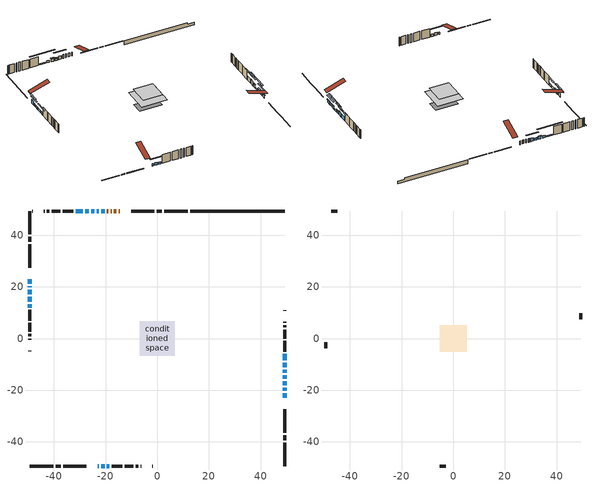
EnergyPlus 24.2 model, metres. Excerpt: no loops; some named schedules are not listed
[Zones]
conditioned space
 floor outside (Floor1 construction): -2.73,-2.73 -2.73,2.73 2.73,2.73 2.73,-2.73 z0.89
 floor adiabatic (AdiabaticFloorConstruction): -6.73,-6.73 -6.73,6.73 6.73,6.73 6.73,-6.73 z3.33
 floor foundation (Slab1 construction): -6,-3.15 -6,3.15 6,3.15 6,-3.15 z-1.4
 wall outside (RimJoist1 construction): 11.8,49.3 2.73,49.3 / -49.3,-49.3 -40.23,-49.3 / -49.3,49.3 -49.3,40.23 / 49.3,-49.3 49.3,-40.23 z0.89:1.19
 wall outside (RimJoist2 construction): 1.8,49.3 -0.18,49.3 / -39.3,-49.3 -37.32,-49.3 / -49.3,39.3 -49.3,37.32 / 49.3,-39.3 49.3,-37.32 z0.89:1.19
 wall outside (RimJoist3 construction): -1.11,49.3 -10.07,49.3 / -36.39,-49.3 -27.43,-49.3 / -49.3,36.39 -49.3,27.43 / 49.3,-36.39 49.3,-27.43 z0.89:1.19
 wall outside (AdiabaticWallConstruction 1): -14.57,49.3 -14.92,49.3 / -15.85,49.3 -16.76,49.3 / -17.69,49.3 -17.99,49.3 / -18.92,49.3 -19.45,49.3 z0.89:2.92
 wall outside (AdiabaticWallConstruction): 49.3,-22.94 49.3,-21.11 / 49.3,-20.18 49.3,-18.96 / -24.37,49.3 -25.59,49.3 / 49.3,-18.03 49.3,-16.51 / 49.3,-13.28 49.3,-12.06 / -21.6,-49.3 -20.38,-49.3 z0.89:2.41; -20.38,49.3 -21.6,49.3 z0.89:2.67; -22.53,49.3 -23.45,49.3 z0.89:1.96; -49.3,22.94 -49.3,21.11 z0.89:3.02; -49.3,20.18 -49.3,19.85 z0.89:2.42; -49.3,18.92 -49.3,17.09 / -49.3,16.17 -49.3,14.13 / -22.94,-49.3 -22.53,-49.3 / -26.52,49.3 -27.86,49.3 / -19.45,-49.3 -18.53,-49.3 z0.89:2.11; 49.3,-15.58 49.3,-14.21 / -28.78,49.3 -31.53,49.3 z0.89:1.5; -49.3,13.2 -49.3,11.98 z0.89:2.26; 49.3,-11.13 49.3,-9.33 z0.89:3.25; 49.3,-8.4 49.3,-5.96 z0.89:2.97
 wall outside (Wall1 construction): -32.46,49.3 -36.55,49.3 / -17.6,-49.3 -13.5,-49.3 / -49.3,11.05 -49.3,6.96 / 49.3,-5.03 49.3,-0.93 z0.89:5.77
 wall outside (Wall2 construction): -37.48,49.3 -40.84,49.3 / -12.57,-49.3 -9.22,-49.3 / -49.3,6.03 -49.3,2.67 / 49.3,0 49.3,3.35 z0.89:5.77
 wall outside (Wall3 construction): -41.77,49.3 -42.67,49.3 / -8.29,-49.3 -7.39,-49.3 / -49.3,1.74 -49.3,0.85 / 49.3,4.28 49.3,5.18 z0.89:5.77
 wall outside (Wall4 construction): -43.59,49.3 -43.95,49.3 / -6.46,-49.3 -6.11,-49.3 / -49.3,-0.08 -49.3,-0.43 / 49.3,6.11 49.3,6.46 z0.89:5.77
 wall outside (Wall6 construction): -48.18,49.3 -48.38,49.3 / -1.88,-49.3 -1.68,-49.3 / -49.3,-4.67 -49.3,-4.86 / 49.3,10.69 49.3,10.89 z0.89:5.77
 wall foundation (FoundationWall1 construction): 12.73,49.3,-1.4 12.73,49.3,0.89 45.65,49.3,0.89 45.65,49.3,-0.09 49.3,49.3,-0.09 49.3,49.3,-1.4
 window (WindowConstruction): 49.3,-22.94 49.3,-21.11 z0.89:2.41
 window (WindowConstruction 7): 49.3,-20.18 49.3,-18.96 z0.89:2.41
 window (WindowConstruction 8): -20.38,49.3 -21.6,49.3 z0.89:2.67
 window (WindowConstruction 9): -22.53,49.3 -23.45,49.3 z0.89:1.96
 window (WindowConstruction 10): -49.3,22.94 -49.3,21.11 z0.89:3.02
 window (WindowConstruction 11): -49.3,20.18 -49.3,19.85 z0.89:2.41
 window (WindowConstruction 12): -24.37,49.3 -25.59,49.3 z0.89:2.41
 window (WindowConstruction 13): -49.3,18.92 -49.3,17.09 z0.89:2.11
 window (WindowConstruction 1): 49.3,-18.03 49.3,-16.51 z0.89:2.41
 window (WindowConstruction 15): -49.3,16.17 -49.3,14.13 z0.89:2.11
 window (WindowConstruction 16): -22.94,-49.3 -22.53,-49.3 z0.89:2.11
 window (WindowConstruction 19): -26.52,49.3 -27.86,49.3 z0.89:2.11
 window (WindowConstruction 17): 49.3,-15.58 49.3,-14.21 z0.89:1.5
 window (WindowConstruction 18): -28.78,49.3 -31.53,49.3 z0.89:1.5
 window (WindowConstruction 2): 49.3,-13.28 49.3,-12.06 z0.89:2.41
 window (WindowConstruction 3): -49.3,13.2 -49.3,11.98 z0.89:2.26
 window (WindowConstruction 4): -21.6,-49.3 -20.38,-49.3 z0.89:2.41
 window (WindowConstruction 14): -19.45,-49.3 -18.53,-49.3 z0.89:2.11
 window (WindowConstruction 5): 49.3,-11.13 49.3,-9.33 z0.89:3.25
 window (WindowConstruction 6): 49.3,-8.4 49.3,-5.96 z0.89:2.97
 door (Door): -14.57,49.3 -14.92,49.3 z0.89:2.92
 door (Door 1): -15.85,49.3 -16.76,49.3 z0.89:2.92
 door (Door 2): -17.69,49.3 -17.99,49.3 z0.89:2.92
 door (Door 3): -18.92,49.3 -19.45,49.3 z0.89:2.92
 ceiling adiabatic (AdiabaticFloorConstruction): 6.73,-6.73 6.73,6.73 -6.73,6.73 -6.73,-6.73 z3.33
attic - vented
 floor to conditioned space (Floor2 construction Reversed): -5.13,-5.13 -5.13,5.13 5.13,5.13 5.13,-5.13 z5.77
 wall outside (Wall5 construction): -44.87,49.3 -47.25,49.3 / -5.18,-49.3 -2.81,-49.3 / -49.3,-1.36 -49.3,-3.74 / 49.3,7.39 49.3,9.76 z0.89:5.77
 roof outside (Roof1 construction): -13.64,49.3,5.77 -13.64,39.3,9.1 -11,39.3,9.1 -11,49.3,5.77; -23.87,-49.3,5.77 -23.87,-39.3,9.1 -26.5,-39.3,9.1 -26.5,-49.3,5.77; -49.3,23.87,5.77 -39.3,23.87,9.1 -39.3,26.5,9.1 -49.3,26.5,5.77; 49.3,-23.87,5.77 39.3,-23.87,9.1 39.3,-26.5,9.1 49.3,-26.5,5.77
shading: 49.3,-20.91 49.3,-23.14 49.72,-23.14 49.72,-20.91 z2.62; 49.3,-16.32 49.3,-22.82 49.72,-22.82 49.72,-16.32 z5.05; -24.24,49.3 -17.74,49.3 -17.74,49.72 -24.24,49.72 z5.31; -23.65,49.3 -22.33,49.3 -22.33,49.72 -23.65,49.72 z2.16; -49.3,18.47 -49.3,25.58 -49.72,25.58 -49.72,18.47 z5.66; -49.3,17.21 -49.3,22.82 -49.72,22.82 -49.72,17.21 z5.05; -25.79,49.3 -24.17,49.3 -24.17,49.72 -25.79,49.72 z2.62; -49.3,16.89 -49.3,19.12 -49.72,19.12 -49.72,16.89 z2.31; 49.3,-16.31 49.3,-18.23 49.72,-18.23 49.72,-16.31 z2.62; 49.3,-8.83 49.3,-20.96 49.72,-20.96 49.72,-8.83 z6.88; -36.91,49.3 -23.4,49.3 -23.4,49.72 -36.91,49.72 z6.88; 49.3,-11.86 49.3,-13.48 49.72,-13.48 49.72,-11.86 z2.62; -49.3,9.34 -49.3,15.84 -49.72,15.84 -49.72,9.34 z4.9; -17.74,-49.3 -24.24,-49.3 -24.24,-49.72 -17.74,-49.72 z5.05; 49.3,-6.69 49.3,-13.77 49.72,-13.77 49.72,-6.69 z5.89; 49.3,-3.32 49.3,-11.04 49.72,-11.04 49.72,-3.32 z5.61
[Building]
Building 1: Terrain=Suburbs
[Site:Location]
Montreal Intl AP_QC: Latitude {deg}=45.47; Longitude {deg}=-73.74; Time Zone {hr}=-5; Elevation {m}=36; Keep Site Location Information=Yes
[Site:GroundTemperature:Shallow]
2.07863, -0.316383, -0.508184, 0.628371, 5.19101, 9.73239, 13.6695, 16.1636, 16.3755, 14.347, 10.5102, 6.10817
[Site:WaterMainsTemperature]
Calculation Method=Schedule; Temperature Schedule=mains temperature schedule
[Material] Roughness=Rough; Thermal Absorptance=0.9
Name | Thickness {m} | Conductivity {W/m-K} | Density {kg/m3} | Specific Heat {J/kg-K} | Solar Absorptance | Visible Absorptance
asphalt or fiberglass shingles | 0.00635 | 0.162714 | 1121.4 | 1465.45 | 0.4 | 0.4
ceiling loosefill ins | 0.254 | 0.0480833 | 16.02 | 1046.75 | 0.7 | 0.7
ceiling stud and cavity | 0.1397 | 1.3678 | 65.682 | 1177.47 | 0.7 | 0.7
concrete 4.0 in. | 0.1016 | 1.803125 | 2242.8 | 837.4 | 0.7 | 0.7
concrete 8.0 in. | 0.2032 | 1.803125 | 2242.8 | 837.4 | 0.7 | 0.7
door material | 0.04445 | 0.053851 | 512.64 | 1214.23 | 0.7 | 0.7
door material 1 | 0.04445 | 0.188738 | 512.64 | 1214.23 | 0.7 | 0.7
exterior vertical ins | 0.0454343 | 0.029427 | 32.04 | 1214.23 | 0.7 | 0.7
floor covering | 0.0127 | 0.0433444 | 54.468 | 1339.84 | 0.6 | 0.6
floor rigid ins | 0.103632 | 0.029427 | 32.04 | 1214.23 | 0.7 | 0.7
floor rigid ins 1; wall rigid ins 1 | 0.512978 | 0.029427 | 32.04 | 1214.23 | 0.7 | 0.7
floor stud and cavity | 0.1397 | 0.133971 | 92.3553 | 1139.71 | 0.7 | 0.7
floor stud and cavity 1 | 0.1397 | 1.75129 | 37.0049 | 1207.88 | 0.7 | 0.7
furniture material conditioned space 1 | 0.1524 | 0.115458 | 640.8 | 1214.23 | 0.6 | 0.6
gypsum board | 0.0127 | 0.160291 | 801 | 837.4 | 0.6 | 0.6
gypsum board 1 | 0.0127 | 0.160291 | 801 | 837.4 | 0.7 | 0.7
osb sheathing 0.5 in. | 0.0127 | 0.115458 | 512.64 | 1214.23 | 0.7 | 0.7
osb sheathing 0.75 in. | 0.01905 | 0.115458 | 512.64 | 1214.23 | 0.7 | 0.7
osb sheathing 2.0 in. | 0.0508 | 0.115458 | 512.64 | 1214.23 | 0.7 | 0.7
rim joist rigid ins; wall rigid ins | 0.051816 | 0.029427 | 32.04 | 1214.23 | 0.7 | 0.7
rim joist stud and cavity | 0.0508 | 0.0451784 | 125.044 | 1163.47 | 0.6 | 0.6
rim joist stud and cavity 1 | 0.0508 | 0.0381826 | 125.044 | 1163.47 | 0.6 | 0.6
rim joist stud and cavity 2 | 0.0508 | 0.0327625 | 125.044 | 1163.47 | 0.6 | 0.6
wall stud and cavity | 0.1397 | 0.0878609 | 139.0536 | 1170.24 | 0.7 | 0.7
wall stud and cavity 1 | 0.1397 | 0.0867086 | 139.0536 | 1170.24 | 0.7 | 0.7
wall stud and cavity 2 | 0.1397 | 0.0798172 | 139.0536 | 1170.24 | 0.7 | 0.7
wall stud and cavity 3 | 0.1397 | 0.0985572 | 139.0536 | 1170.24 | 0.7 | 0.7
wall stud and cavity 4 | 0.0889 | 6.1454 | 50.32683 | 1063.81 | 0.6 | 0.6
wall stud and cavity 5 | 0.1397 | 0.305721 | 139.0536 | 1170.24 | 0.7 | 0.7
wall stud and cavity 6 | 0.0889 | 0.380278 | 52.3479 | 1209.89 | 0.7 | 0.7
wall stud and cavity 7 | 0.0889 | 0.391764 | 83.0341 | 1211.67 | 0.7 | 0.7
wood siding | 0.0254 | 0.102417 | 544.68 | 1172.36 | 0.4 | 0.4
wood siding 1 | 0.00254 | 0.102417 | 544.68 | 1172.36 | 0.4 | 0.4
wood siding 2; wood siding 3; wood siding 4 | 0.0254 | 0.102417 | 544.68 | 1172.36 | 0.7 | 0.7
[WindowMaterial:SimpleGlazingSystem]
Name | U-Factor {W/m2-K} | Solar Heat Gain Coefficient
WindowMaterial | 2.660143 | 0.64
WindowMaterial 1 | 2.66071 | 0.63
WindowMaterial 10 | 2.67661 | 0.41
WindowMaterial 11 | 2.66412 | 0.58
WindowMaterial 12 | 3.92747 | 0.68
WindowMaterial 13 | 3.929176 | 0.68
WindowMaterial 14 | 6.93965 | 0.69
WindowMaterial 15 | 2.671499 | 0.5
WindowMaterial 16 | 3.68048 | 0.7
WindowMaterial 2 | 2.66809 | 0.54
WindowMaterial 3 | 2.662982 | 0.61
WindowMaterial 4 | 2.66241 | 0.62
WindowMaterial 5 | 3.90022 | 0.69
WindowMaterial 6 | 2.65787 | 0.67
WindowMaterial 7 | 2.66809 | 0.55
WindowMaterial 8 | 2.66525 | 0.57
WindowMaterial 9 | 2.65958 | 0.66
[Construction]
AdiabaticFloorConstruction: floor stud and cavity 1, floor rigid ins 1, osb sheathing 0.75 in., floor covering
AdiabaticWallConstruction: wood siding 3, wall rigid ins 1, wall stud and cavity 6, gypsum board
AdiabaticWallConstruction 1: wood siding 4, wall rigid ins 1, wall stud and cavity 6, gypsum board
Door; Door 2; Door 3: door material
Door 1: door material 1
Floor1 construction: floor stud and cavity, floor rigid ins, osb sheathing 0.75 in., floor covering
Floor2 construction Reversed: gypsum board, ceiling stud and cavity, ceiling loosefill ins
FoundationWall1 construction: concrete 8.0 in., gypsum board 1
furniture construction conditioned space 1: furniture material conditioned space 1
PartitionWallConstruction: gypsum board, wall stud and cavity 7, gypsum board
RimJoist1 construction: wood siding 2, osb sheathing 2.0 in., rim joist stud and cavity
RimJoist2 construction: wood siding 2, osb sheathing 2.0 in., rim joist stud and cavity 1
RimJoist3 construction: wood siding 2, rim joist rigid ins, osb sheathing 2.0 in., rim joist stud and cavity 2
Roof1 construction: asphalt or fiberglass shingles
Slab1 construction: concrete 4.0 in.
Wall1 construction: wood siding, wall rigid ins, osb sheathing 0.5 in., wall stud and cavity, gypsum board
Wall2 construction: wood siding, wall rigid ins, osb sheathing 0.5 in., wall stud and cavity 1, gypsum board
Wall3 construction: wood siding, wall rigid ins, osb sheathing 0.5 in., wall stud and cavity 2, gypsum board
Wall4 construction: wood siding, wall rigid ins, osb sheathing 0.5 in., wall stud and cavity 3, gypsum board
Wall5 construction: wood siding 1, wall stud and cavity 4
Wall6 construction: wood siding, wall rigid ins, osb sheathing 0.5 in., wall stud and cavity 5, gypsum board
WindowConstruction: WindowMaterial
WindowConstruction 1: WindowMaterial 1
WindowConstruction 10: WindowMaterial 9
WindowConstruction 11: WindowMaterial 10
WindowConstruction 12; WindowConstruction 4: WindowMaterial 4
WindowConstruction 13: WindowMaterial 11
WindowConstruction 14: WindowMaterial 12
WindowConstruction 15: WindowMaterial 13
WindowConstruction 16: WindowMaterial 14
WindowConstruction 17; WindowConstruction 18: WindowMaterial 15
WindowConstruction 19: WindowMaterial 16
WindowConstruction 2; WindowConstruction 7: WindowMaterial 2
WindowConstruction 3: WindowMaterial 3
WindowConstruction 5: WindowMaterial 5
WindowConstruction 6: WindowMaterial 6
WindowConstruction 8: WindowMaterial 7
WindowConstruction 9: WindowMaterial 8
[Zone] Multiplier=1; Part of Total Floor Area=Yes
Name | Volume {m3}
attic - vented | 57.0714
conditioned space | 682.9
[Space]
Name | Zone | Volume {m3}
attic - vented 1 | attic - vented | 57.0714
conditioned space 1 | conditioned space | 682.9
[ZoneInfiltration:EffectiveLeakageArea]
infil attic - vented 1: Zone or Space=attic - vented 1; Schedule=Always On Discrete; Effective Air Leakage Area {cm2}=4218; Stack Coefficient=0.000570963; Wind Coefficient=1.61445e-05
[ZoneMixing]
whole house fan mix: Zone or Space=attic - vented; Schedule=Always On Continuous; Design Flow Rate Calculation Method=Flow/Zone; Design Flow Rate {m3/s}=0; Source Zone or Space=conditioned space
[SurfaceProperty:ExposedFoundationPerimeter]
Slab1: Exposed Perimeter Calculation Method=TotalExposedPerimeter; Total Exposed Perimeter {m}=36.577
[InternalMass] Zone or ZoneList=conditioned space; Space or SpaceList=conditioned space 1
Name | Construction | Surface Area {m2}
furniture mass conditioned space 1 | furniture construction conditioned space 1 | 114.568
partition wall mass | PartitionWallConstruction | 286.42
[Lights]
interior lighting: Zone or ZoneList or Space or SpaceList=conditioned space 1; Schedule=interior lighting schedule; Design Level Calculation Method=LightingLevel; Lighting Level {W}=343.2; Return Air Fraction=0; Fraction Radiant=0.6; Fraction Visible=0.2; Fraction Replaceable=1
[People]
occupants: Zone or ZoneList or Space or SpaceList=conditioned space 1; Number of People Schedule=occupants schedule; Number of People Calculation Method=People; Number of People=3; Fraction Radiant=0.314171; Sensible Heat Fraction=0.56303; Activity Level Schedule=occupants activity schedule; Carbon Dioxide Generation Rate {m3/s-W}=0; Enable ASHRAE 55 Comfort Warnings=No; Mean Radiant Temperature Calculation Type=EnclosureAveraged
[ElectricEquipment] Zone or ZoneList or Space or SpaceList=conditioned space 1; Design Level Calculation Method=EquipmentLevel
Name | Schedule | Design Level {W} | Fraction Latent | Fraction Radiant | Fraction Lost
clothes dryer | clothes dryer schedule | 140.772 | 0.015 | 0.081 | 0.85
clothes washer | clothes washer schedule | 32.1985 | 0.03 | 0.162 | 0.7
cooking range | cooking range schedule | 215.147 | 0.08 | 0.432 | 0.2
dishwasher | dishwasher schedule | 66.8632 | 0.3 | 0.18 | 0.4
fridge | fridge schedule | 72.9452 | 0 | 0.6 | 0
mech vent bath fan 0 | mech vent bath fan 0 schedule | 50.2 | 0 | 0 | 1
mech vent bath fan 1 | mech vent bath fan 1 schedule | 50.2 | 0 | 0 | 1
mech vent house fan | mech vent house fan schedule | 19.9167 | 0 | 0 | 0.5
mech vent house fan cfis | mech vent house fan cfis schedule | 0 | 0 | 0 | 0
mech vent range fan 0 | mech vent range fan 0 schedule | 57 | 0 | 0 | 1
misc plug loads | misc plug loads schedule | 494.7 | 0.045 | 0.513 | 0.1
whole house fan | Always On Discrete | 0 | 0 | 0 | 1
[OtherEquipment] Zone or ZoneList or Space or SpaceList=conditioned space 1; Design Level Calculation Method=EquipmentLevel
Name | Fuel Type | Schedule | Design Level {W} | Fraction Latent | Fraction Radiant | Fraction Lost
clothes dryer 1 | Electricity | clothes dryer schedule | 0 | 0.015 | 0.081 | 0.85
cooking range 1 | Electricity | cooking range schedule | 0 | 0.08 | 0.432 | 0.2
general water use latent | None | general water use schedule | 62.594 | 1 | 0 | 0
general water use sensible | None | general water use schedule | -61.6891 | 0 | 0.6 | 0
mech vent house fan latent load | None | Always On Discrete | 0 | 1 | 0 | 0
mech vent house fan sensible load | None | Always On Discrete | 0 | 0 | 0 | 0
water heater energy adjustment1 | Electricity | Always On Discrete | 0.01 | 0 | 0 | 1
[ZoneInfiltration:DesignFlowRate] Zone or ZoneList or Space or SpaceList=conditioned space 1; Schedule=Always On Discrete; Design Flow Rate Calculation Method=Flow/Zone; Design Flow Rate {m3/s}=0
infil flow; natural vent flow; whole house fan flow
[Foundation:Kiva]
Foundation Kiva 1: Initial Indoor Air Temperature {C}=18; Wall Height Above Grade {m}=0.889986; Wall Depth Below Slab {m}=0.2032; Custom Block Material Name 1=exterior vertical ins; Custom Block Depth 1 {m}=2.28999; Custom Block X Position 1 {m}=0.2159; Custom Block Z Position 1 {m}=0
[Foundation:Kiva:Settings]
Soil Conductivity {W/m-K}=0.849921; Soil Density {kg/m3}=1842.3; Soil Specific Heat {J/kg-K}=418.7; Ground Solar Absorptivity=0.9; Ground Thermal Absorptivity=0.9; Ground Surface Roughness {m}=0.03; Far-Field Width {m}=40; Deep-Ground Boundary Condition=ZeroFlux; Deep-Ground Depth {m}=40; Minimum Cell Dimension {m}=0.2; Maximum Cell Growth Coefficient=3; Simulation Timestep=Timestep
[Exterior:Lights]
exterior lighting: Schedule=exterior lighting schedule; Design Level {W}=75.6
[Schedule:Constant]
Name | Hourly Value
Always On Continuous; mech vent house fan schedule; mech vent house fan cfis schedule; Always On Discrete | 1
occupants activity schedule | 117.228
fridge schedule | 0
[Schedule:Week:Daily]
interior lighting schedule Week Rule - Jan1-Jan27: interior lighting schedule day, interior lighting schedule day, interior lighting schedule day, interior lighting schedule day, interior lighting schedule day, interior lighting schedule day, interior lighting schedule day, interior lighting schedule default day, interior lighting schedule default day, interior lighting schedule default day, interior lighting schedule default day, interior lighting schedule default day
interior lighting schedule Week Rule - Jan28-Feb3: interior lighting schedule day, interior lighting schedule day, interior lighting schedule day, interior lighting schedule day, interior lighting schedule day 1, interior lighting schedule day 1, interior lighting schedule day 1, interior lighting schedule default day, interior lighting schedule default day, interior lighting schedule default day, interior lighting schedule default day, interior lighting schedule default day
interior lighting schedule Week Rule - Feb4-Feb24: interior lighting schedule day 1, interior lighting schedule day 1, interior lighting schedule day 1, interior lighting schedule day 1, interior lighting schedule day 1, interior lighting schedule day 1, interior lighting schedule day 1, interior lighting schedule default day, interior lighting schedule default day, interior lighting schedule default day, interior lighting schedule default day, interior lighting schedule default day
interior lighting schedule Week Rule - Feb25-Mar3: interior lighting schedule day 1, interior lighting schedule day 1, interior lighting schedule day 1, interior lighting schedule day 1, interior lighting schedule day 2, interior lighting schedule day 2, interior lighting schedule day 2, interior lighting schedule default day, interior lighting schedule default day, interior lighting schedule default day, interior lighting schedule default day, interior lighting schedule default day
interior lighting schedule Week Rule - Mar4-Mar31: interior lighting schedule day 2, interior lighting schedule day 2, interior lighting schedule day 2, interior lighting schedule day 2, interior lighting schedule day 2, interior lighting schedule day 2, interior lighting schedule day 2, interior lighting schedule default day, interior lighting schedule default day, interior lighting schedule default day, interior lighting schedule default day, interior lighting schedule default day
interior lighting schedule Week Rule - Apr1-Apr28: interior lighting schedule day 3, interior lighting schedule day 3, interior lighting schedule day 3, interior lighting schedule day 3, interior lighting schedule day 3, interior lighting schedule day 3, interior lighting schedule day 3, interior lighting schedule default day, interior lighting schedule default day, interior lighting schedule default day, interior lighting schedule default day, interior lighting schedule default day
interior lighting schedule Week Rule - Apr29-May5: interior lighting schedule day 3, interior lighting schedule day 3, interior lighting schedule day 4, interior lighting schedule day 4, interior lighting schedule day 4, interior lighting schedule day 4, interior lighting schedule day 4, interior lighting schedule default day, interior lighting schedule default day, interior lighting schedule default day, interior lighting schedule default day, interior lighting schedule default day
interior lighting schedule Week Rule - May6-May26: interior lighting schedule day 4, interior lighting schedule day 4, interior lighting schedule day 4, interior lighting schedule day 4, interior lighting schedule day 4, interior lighting schedule day 4, interior lighting schedule day 4, interior lighting schedule default day, interior lighting schedule default day, interior lighting schedule default day, interior lighting schedule default day, interior lighting schedule default day
interior lighting schedule Week Rule - May27-Jun2: interior lighting schedule day 4, interior lighting schedule day 4, interior lighting schedule day 4, interior lighting schedule day 4, interior lighting schedule day 4, interior lighting schedule day 5, interior lighting schedule day 5, interior lighting schedule default day, interior lighting schedule default day, interior lighting schedule default day, interior lighting schedule default day, interior lighting schedule default day
interior lighting schedule Week Rule - Jun3-Jun30: interior lighting schedule day 5, interior lighting schedule day 5, interior lighting schedule day 5, interior lighting schedule day 5, interior lighting schedule day 5, interior lighting schedule day 5, interior lighting schedule day 5, interior lighting schedule default day, interior lighting schedule default day, interior lighting schedule default day, interior lighting schedule default day, interior lighting schedule default day
interior lighting schedule Week Rule - Jul1-Jul28: interior lighting schedule day 6, interior lighting schedule day 6, interior lighting schedule day 6, interior lighting schedule day 6, interior lighting schedule day 6, interior lighting schedule day 6, interior lighting schedule day 6, interior lighting schedule default day, interior lighting schedule default day, interior lighting schedule default day, interior lighting schedule default day, interior lighting schedule default day
interior lighting schedule Week Rule - Jul29-Aug4: interior lighting schedule day 6, interior lighting schedule day 6, interior lighting schedule day 6, interior lighting schedule day 7, interior lighting schedule day 7, interior lighting schedule day 7, interior lighting schedule day 7, interior lighting schedule default day, interior lighting schedule default day, interior lighting schedule default day, interior lighting schedule default day, interior lighting schedule default day
interior lighting schedule Week Rule - Aug5-Aug25: interior lighting schedule day 7, interior lighting schedule day 7, interior lighting schedule day 7, interior lighting schedule day 7, interior lighting schedule day 7, interior lighting schedule day 7, interior lighting schedule day 7, interior lighting schedule default day, interior lighting schedule default day, interior lighting schedule default day, interior lighting schedule default day, interior lighting schedule default day
interior lighting schedule Week Rule - Aug26-Sep1: interior lighting schedule day 7, interior lighting schedule day 7, interior lighting schedule day 7, interior lighting schedule day 7, interior lighting schedule day 7, interior lighting schedule day 7, interior lighting schedule day 8, interior lighting schedule default day, interior lighting schedule default day, interior lighting schedule default day, interior lighting schedule default day, interior lighting schedule default day
interior lighting schedule Week Rule - Sep2-Sep29: interior lighting schedule day 8, interior lighting schedule day 8, interior lighting schedule day 8, interior lighting schedule day 8, interior lighting schedule day 8, interior lighting schedule day 8, interior lighting schedule day 8, interior lighting schedule default day, interior lighting schedule default day, interior lighting schedule default day, interior lighting schedule default day, interior lighting schedule default day
interior lighting schedule Week Rule - Sep30-Oct6: interior lighting schedule day 8, interior lighting schedule day 9, interior lighting schedule day 9, interior lighting schedule day 9, interior lighting schedule day 9, interior lighting schedule day 9, interior lighting schedule day 9, interior lighting schedule default day, interior lighting schedule default day, interior lighting schedule default day, interior lighting schedule default day, interior lighting schedule default day
interior lighting schedule Week Rule - Oct7-Oct27: interior lighting schedule day 9, interior lighting schedule day 9, interior lighting schedule day 9, interior lighting schedule day 9, interior lighting schedule day 9, interior lighting schedule day 9, interior lighting schedule day 9, interior lighting schedule default day, interior lighting schedule default day, interior lighting schedule default day, interior lighting schedule default day, interior lighting schedule default day
interior lighting schedule Week Rule - Oct28-Nov3: interior lighting schedule day 9, interior lighting schedule day 9, interior lighting schedule day 9, interior lighting schedule day 9, interior lighting schedule day 10, interior lighting schedule day 10, interior lighting schedule day 10, interior lighting schedule default day, interior lighting schedule default day, interior lighting schedule default day, interior lighting schedule default day, interior lighting schedule default day
interior lighting schedule Week Rule - Nov4-Nov24: interior lighting schedule day 10, interior lighting schedule day 10, interior lighting schedule day 10, interior lighting schedule day 10, interior lighting schedule day 10, interior lighting schedule day 10, interior lighting schedule day 10, interior lighting schedule default day, interior lighting schedule default day, interior lighting schedule default day, interior lighting schedule default day, interior lighting schedule default day
interior lighting schedule Week Rule - Nov25-Dec1: interior lighting schedule day 10, interior lighting schedule day 10, interior lighting schedule day 10, interior lighting schedule day 10, interior lighting schedule day 10, interior lighting schedule day 10, interior lighting schedule day 11, interior lighting schedule default day, interior lighting schedule default day, interior lighting schedule default day, interior lighting schedule default day, interior lighting schedule default day
interior lighting schedule Week Rule - Dec2-Dec31: interior lighting schedule day 11, interior lighting schedule day 11, interior lighting schedule day 11, interior lighting schedule day 11, interior lighting schedule day 11, interior lighting schedule day 11, interior lighting schedule day 11, interior lighting schedule default day, interior lighting schedule default day, interior lighting schedule default day, interior lighting schedule default day, interior lighting schedule default day
occupants schedule Week Rule - Jan1-Dec31: occupants schedule day, occupants schedule day, occupants schedule day, occupants schedule day, occupants schedule day, occupants schedule day, occupants schedule day, occupants schedule default day, occupants schedule default day, occupants schedule default day, occupants schedule default day, occupants schedule default day
clothes dryer schedule Week Rule - Jan1-Dec31: clothes dryer schedule day, clothes dryer schedule day, clothes dryer schedule day, clothes dryer schedule day, clothes dryer schedule day, clothes dryer schedule day, clothes dryer schedule day, clothes dryer schedule default day, clothes dryer schedule default day, clothes dryer schedule default day, clothes dryer schedule default day, clothes dryer schedule default day
clothes washer schedule Week Rule - Jan1-Dec31: clothes washer schedule day, clothes washer schedule day, clothes washer schedule day, clothes washer schedule day, clothes washer schedule day, clothes washer schedule day, clothes washer schedule day, clothes washer schedule default day, clothes washer schedule default day, clothes washer schedule default day, clothes washer schedule default day, clothes washer schedule default day
cooking range schedule Week Rule - Jan1-Dec31: cooking range schedule day, cooking range schedule day, cooking range schedule day, cooking range schedule day, cooking range schedule day, cooking range schedule day, cooking range schedule day, cooking range schedule default day, cooking range schedule default day, cooking range schedule default day, cooking range schedule default day, cooking range schedule default day
dishwasher schedule Week Rule - Jan1-Dec31: dishwasher schedule day, dishwasher schedule day, dishwasher schedule day, dishwasher schedule day, dishwasher schedule day, dishwasher schedule day, dishwasher schedule day, dishwasher schedule default day, dishwasher schedule default day, dishwasher schedule default day, dishwasher schedule default day, dishwasher schedule default day
mech vent bath fan 0 schedule Week Rule - Jan1-Dec31: mech vent bath fan 0 schedule day, mech vent bath fan 0 schedule day, mech vent bath fan 0 schedule day, mech vent bath fan 0 schedule day, mech vent bath fan 0 schedule day, mech vent bath fan 0 schedule day, mech vent bath fan 0 schedule day, mech vent bath fan 0 schedule default day, mech vent bath fan 0 schedule default day, mech vent bath fan 0 schedule default day, mech vent bath fan 0 schedule default day, mech vent bath fan 0 schedule default day
mech vent bath fan 1 schedule Week Rule - Jan1-Dec31: mech vent bath fan 1 schedule day, mech vent bath fan 1 schedule day, mech vent bath fan 1 schedule day, mech vent bath fan 1 schedule day, mech vent bath fan 1 schedule day, mech vent bath fan 1 schedule day, mech vent bath fan 1 schedule day, mech vent bath fan 1 schedule default day, mech vent bath fan 1 schedule default day, mech vent bath fan 1 schedule default day, mech vent bath fan 1 schedule default day, mech vent bath fan 1 schedule default day
mech vent range fan 0 schedule Week Rule - Jan1-Dec31: mech vent range fan 0 schedule day, mech vent range fan 0 schedule day, mech vent range fan 0 schedule day, mech vent range fan 0 schedule day, mech vent range fan 0 schedule day, mech vent range fan 0 schedule day, mech vent range fan 0 schedule day, mech vent range fan 0 schedule default day, mech vent range fan 0 schedule default day, mech vent range fan 0 schedule default day, mech vent range fan 0 schedule default day, mech vent range fan 0 schedule default day
misc plug loads schedule Week Rule - Jan1-Dec31: misc plug loads schedule day, misc plug loads schedule day, misc plug loads schedule day, misc plug loads schedule day, misc plug loads schedule day, misc plug loads schedule day, misc plug loads schedule day, misc plug loads schedule default day, misc plug loads schedule default day, misc plug loads schedule default day, misc plug loads schedule default day, misc plug loads schedule default day
general water use schedule Week Rule - Jan1-Dec31: general water use schedule day, general water use schedule day, general water use schedule day, general water use schedule day, general water use schedule day, general water use schedule day, general water use schedule day, general water use schedule default day, general water use schedule default day, general water use schedule default day, general water use schedule default day, general water use schedule default day
exterior lighting schedule Week Rule - Jan1-Jan27: exterior lighting schedule day, exterior lighting schedule day, exterior lighting schedule day, exterior lighting schedule day, exterior lighting schedule day, exterior lighting schedule day, exterior lighting schedule day, exterior lighting schedule default day, exterior lighting schedule default day, exterior lighting schedule default day, exterior lighting schedule default day, exterior lighting schedule default day
exterior lighting schedule Week Rule - Jan28-Feb3: exterior lighting schedule day, exterior lighting schedule day, exterior lighting schedule day, exterior lighting schedule day, exterior lighting schedule day 1, exterior lighting schedule day 1, exterior lighting schedule day 1, exterior lighting schedule default day, exterior lighting schedule default day, exterior lighting schedule default day, exterior lighting schedule default day, exterior lighting schedule default day
exterior lighting schedule Week Rule - Feb4-Feb24: exterior lighting schedule day 1, exterior lighting schedule day 1, exterior lighting schedule day 1, exterior lighting schedule day 1, exterior lighting schedule day 1, exterior lighting schedule day 1, exterior lighting schedule day 1, exterior lighting schedule default day, exterior lighting schedule default day, exterior lighting schedule default day, exterior lighting schedule default day, exterior lighting schedule default day
exterior lighting schedule Week Rule - Feb25-Mar3: exterior lighting schedule day 1, exterior lighting schedule day 1, exterior lighting schedule day 1, exterior lighting schedule day 1, exterior lighting schedule day 2, exterior lighting schedule day 2, exterior lighting schedule day 2, exterior lighting schedule default day, exterior lighting schedule default day, exterior lighting schedule default day, exterior lighting schedule default day, exterior lighting schedule default day
[Schedule:Year]
interior lighting schedule: interior lighting schedule Week Rule - Jan1-Jan27, 1, 1, 1, 27, interior lighting schedule Week Rule - Jan28-Feb3, 1, 28, 2, 3, interior lighting schedule Week Rule - Feb4-Feb24, 2, 4, 2, 24, interior lighting schedule Week Rule - Feb25-Mar3, 2, 25, 3, 3, interior lighting schedule Week Rule - Mar4-Mar31, 3, 4, 3, 31, interior lighting schedule Week Rule - Apr1-Apr28, 4, 1, 4, 28, interior lighting schedule Week Rule - Apr29-May5, 4, 29, 5, 5, interior lighting schedule Week Rule - May6-May26, 5, 6, 5, 26, interior lighting schedule Week Rule - May27-Jun2, 5, 27, 6, 2, interior lighting schedule Week Rule - Jun3-Jun30, 6, 3, 6, 30, interior lighting schedule Week Rule - Jul1-Jul28, 7, 1, 7, 28, interior lighting schedule Week Rule - Jul29-Aug4, 7, 29, 8, 4, interior lighting schedule Week Rule - Aug5-Aug25, 8, 5, 8, 25, interior lighting schedule Week Rule - Aug26-Sep1, 8, 26, 9, 1, interior lighting schedule Week Rule - Sep2-Sep29, 9, 2, 9, 29, interior lighting schedule Week Rule - Sep30-Oct6, 9, 30, 10, 6, interior lighting schedule Week Rule - Oct7-Oct27, 10, 7, 10, 27, interior lighting schedule Week Rule - Oct28-Nov3, 10, 28, 11, 3, interior lighting schedule Week Rule - Nov4-Nov24, 11, 4, 11, 24, interior lighting schedule Week Rule - Nov25-Dec1, 11, 25, 12, 1, interior lighting schedule Week Rule - Dec2-Dec31, 12, 2, 12, 31
occupants schedule: occupants schedule Week Rule - Jan1-Dec31, 1, 1, 12, 31
clothes dryer schedule: clothes dryer schedule Week Rule - Jan1-Dec31, 1, 1, 12, 31
clothes washer schedule: clothes washer schedule Week Rule - Jan1-Dec31, 1, 1, 12, 31
cooking range schedule: cooking range schedule Week Rule - Jan1-Dec31, 1, 1, 12, 31
dishwasher schedule: dishwasher schedule Week Rule - Jan1-Dec31, 1, 1, 12, 31
mech vent bath fan 0 schedule: mech vent bath fan 0 schedule Week Rule - Jan1-Dec31, 1, 1, 12, 31
mech vent bath fan 1 schedule: mech vent bath fan 1 schedule Week Rule - Jan1-Dec31, 1, 1, 12, 31
mech vent range fan 0 schedule: mech vent range fan 0 schedule Week Rule - Jan1-Dec31, 1, 1, 12, 31
misc plug loads schedule: misc plug loads schedule Week Rule - Jan1-Dec31, 1, 1, 12, 31
general water use schedule: general water use schedule Week Rule - Jan1-Dec31, 1, 1, 12, 31
exterior lighting schedule: exterior lighting schedule Week Rule - Jan1-Jan27, 1, 1, 1, 27, exterior lighting schedule Week Rule - Jan28-Feb3, 1, 28, 2, 3, exterior lighting schedule Week Rule - Feb4-Feb24, 2, 4, 2, 24, exterior lighting schedule Week Rule - Feb25-Mar3, 2, 25, 3, 3, exterior lighting schedule Week Rule - Mar4-Mar31, 3, 4, 3, 31, exterior lighting schedule Week Rule - Apr1-Apr28, 4, 1, 4, 28, exterior lighting schedule Week Rule - Apr29-May5, 4, 29, 5, 5, exterior lighting schedule Week Rule - May6-May26, 5, 6, 5, 26, exterior lighting schedule Week Rule - May27-Jun2, 5, 27, 6, 2, exterior lighting schedule Week Rule - Jun3-Jun30, 6, 3, 6, 30, exterior lighting schedule Week Rule - Jul1-Jul28, 7, 1, 7, 28, exterior lighting schedule Week Rule - Jul29-Aug4, 7, 29, 8, 4, exterior lighting schedule Week Rule - Aug5-Aug25, 8, 5, 8, 25, exterior lighting schedule Week Rule - Aug26-Sep1, 8, 26, 9, 1, exterior lighting schedule Week Rule - Sep2-Sep29, 9, 2, 9, 29, exterior lighting schedule Week Rule - Sep30-Oct6, 9, 30, 10, 6, exterior lighting schedule Week Rule - Oct7-Oct27, 10, 7, 10, 27, exterior lighting schedule Week Rule - Oct28-Nov3, 10, 28, 11, 3, exterior lighting schedule Week Rule - Nov4-Nov24, 11, 4, 11, 24, exterior lighting schedule Week Rule - Nov25-Dec1, 11, 25, 12, 1, exterior lighting schedule Week Rule - Dec2-Dec31, 12, 2, 12, 31
[Schedule:Compact]
mains temperature schedule: Through: 01/01, For: AllDays, Until: 24:00, 6.56833, Through: 01/02, For: AllDays, Until: 24:00, 6.48722, Through: 01/03, For: AllDays, Until: 24:00, 6.40722, Through: 01/04, For: AllDays, Until: 24:00, 6.32889, Through: 01/05, For: AllDays, Until: 24:00, 6.25167, Through: 01/06, For: AllDays, Until: 24:00, 6.17611, Through: 01/07, For: AllDays, Until: 24:00, 6.10222, Through: 01/08, For: AllDays, Until: 24:00, 6.02944, Through: 01/09, For: AllDays, Until: 24:00, 5.95833, Through: 01/10, For: AllDays, Until: 24:00, 5.88889, Through: 01/11, For: AllDays, Until: 24:00, 5.82056, Through: 01/12, For: AllDays, Until: 24:00, 5.75444, Through: 01/13, For: AllDays, Until: 24:00, 5.68944, Through: 01/14, For: AllDays, Until: 24:00, 5.62611, Through: 01/15, For: AllDays, Until: 24:00, 5.56444, Through: 01/16, For: AllDays, Until: 24:00, 5.50444, Through: 01/17, For: AllDays, Until: 24:00, 5.44611, Through: 01/18, For: AllDays, Until: 24:00, 5.38944, Through: 01/19, For: AllDays, Until: 24:00, 5.33389, Through: 01/20, For: AllDays, Until: 24:00, 5.28111, Through: 01/21, For: AllDays, Until: 24:00, 5.22944, Through: 01/22, For: AllDays, Until: 24:00, 5.17944, Through: 01/23, For: AllDays, Until: 24:00, 5.13111, Through: 01/24, For: AllDays, Until: 24:00, 5.085, Through: 01/25, For: AllDays, Until: 24:00, 5.04056, Through: 01/26, For: AllDays, Until: 24:00, 4.99778, Through: 01/27, For: AllDays, Until: 24:00, 4.95667, Through: 01/28, For: AllDays, Until: 24:00, 4.91778, Through: 01/29, For: AllDays, Until: 24:00, 4.88056, Through: 01/30, For: AllDays, Until: 24:00, 4.845, Through: 01/31, For: AllDays, Until: 24:00, 4.81167, Through: 02/01, For: AllDays, Until: 24:00, 4.77944, Through: 02/02, For: AllDays, Until: 24:00, 4.75, Through: 02/03, For: AllDays, Until: 24:00, 4.72167, Through: 02/04, For: AllDays, Until: 24:00, 4.69611, Through: 02/05, For: AllDays, Until: 24:00, 4.67167, Through: 02/06, For: AllDays, Until: 24:00, 4.64944, Through: 02/07, For: AllDays, Until: 24:00, 4.62889, Through: 02/08, For: AllDays, Until: 24:00, 4.61056, Through: 02/09, For: AllDays, Until: 24:00, 4.59389, Through: 02/10, For: AllDays, Until: 24:00, 4.57944, Through: 02/11, For: AllDays, Until: 24:00, 4.56667, Through: 02/12, For: AllDays, Until: 24:00, 4.55611, Through: 02/13, For: AllDays, Until: 24:00, 4.54722, Through: 02/14, For: AllDays, Until: 24:00, 4.54056, Through: 02/15, For: AllDays, Until: 24:00, 4.53556, Through: 02/16, For: AllDays, Until: 24:00, 4.53278, Through: 02/17, For: AllDays, Until: 24:00, 4.53167, Through: 02/18, For: AllDays, Until: 24:00, 4.53278, Through: 02/19, For: AllDays, Until: 24:00, 4.53556, Through: 02/20, For: AllDays, Until: 24:00, 4.54056, Through: 02/21, For: AllDays, Until: 24:00, 4.54722, Through: 02/22, For: AllDays, Until: 24:00, 4.55611, Through: 02/23, For: AllDays, Until: 24:00, 4.56667, Through: 02/24, For: AllDays, Until: 24:00, 4.57944, Through: 02/25, For: AllDays, Until: 24:00, 4.59389, Through: 02/26, For: AllDays, Until: 24:00, 4.61056, Through: 02/27, For: AllDays, Until: 24:00, 4.62889, Through: 02/28, For: AllDays, Until: 24:00, 4.64889, Through: 03/01, For: AllDays, Until: 24:00, 4.67111, Through: 03/02, For: AllDays, Until: 24:00, 4.69556, Through: 03/03, For: AllDays, Until: 24:00, 4.72167, Through: 03/04, For: AllDays, Until: 24:00, 4.74944, Through: 03/05, For: AllDays, Until: 24:00, 4.77944, Through: 03/06, For: AllDays, Until: 24:00, 4.81111, Through: 03/07, For: AllDays, Until: 24:00, 4.84444, Through: 03/08, For: AllDays, Until: 24:00, 4.88, Through: 03/09, For: AllDays, Until: 24:00, 4.91722, Through: 03/10, For: AllDays, Until: 24:00, 4.95611, Through: 03/11, For: AllDays, Until: 24:00, 4.99722, Through: 03/12, For: AllDays, Until: 24:00, 5.04, Through: 03/13, For: AllDays, Until: 24:00, 5.08444, Through: 03/14, For: AllDays, Until: 24:00, 5.13056, Through: 03/15, For: AllDays, Until: 24:00, 5.17889, Through: 03/16, For: AllDays, Until: 24:00, 5.22833, Through: 03/17, For: AllDays, Until: 24:00, 5.28, Through: 03/18, For: AllDays, Until: 24:00, 5.33333, Through: 03/19, For: AllDays, Until: 24:00, 5.38833, Through: 03/20, For: AllDays, Until: 24:00, 5.445, Through: 03/21, For: AllDays, Until: 24:00, 5.50333, Through: 03/22, For: AllDays, Until: 24:00, 5.56333, Through: 03/23, For: AllDays, Until: 24:00, 5.625, Through: 03/24, For: AllDays, Until: 24:00, 5.68833, Through: 03/25, For: AllDays, Until: 24:00, 5.75333, Through: 03/26, For: AllDays, Until: 24:00, 5.81944, Through: 03/27, For: AllDays, Until: 24:00, 5.88778, Through: 03/28, For: AllDays, Until: 24:00, 5.95722, Through: 03/29, For: AllDays, Until: 24:00, 6.02833, Through: 03/30, For: AllDays, Until: 24:00, 6.10111, Through: 03/31, For: AllDays, Until: 24:00, 6.175, Through: 04/01, For: AllDays, Until: 24:00, 6.25056, Through: 04/02, For: AllDays, Until: 24:00, 6.32778, Through: 04/03, For: AllDays, Until: 24:00, 6.40611, Through: 04/04, For: AllDays, Until: 24:00, 6.48556, Through: 04/05, For: AllDays, Until: 24:00, 6.56722, Through: 04/06, For: AllDays, Until: 24:00, 6.64944, Through: 04/07, For: AllDays, Until: 24:00, 6.73333, Through: 04/08, For: AllDays, Until: 24:00, 6.81833, Through: 04/09, For: AllDays, Until: 24:00, 6.905, Through: 04/10, For: AllDays, Until: 24:00, 6.99278, Through: 04/11, For: AllDays, Until: 24:00, 7.08111, Through: 04/12, For: AllDays, Until: 24:00, 7.17167, Through: 04/13, For: AllDays, Until: 24:00, 7.26278, Through: 04/14, For: AllDays, Until: 24:00, 7.355, Through: 04/15, For: AllDays, Until: 24:00, 7.44833, Through: 04/16, For: AllDays, Until: 24:00, 7.54278, Through: 04/17, For: AllDays, Until: 24:00, 7.63889, Through: 04/18, For: AllDays, Until: 24:00, 7.735, Through: 04/19, For: AllDays, Until: 24:00, 7.83278, Through: 04/20, For: AllDays, Until: 24:00, 7.93167, Through: 04/21, For: AllDays, Until: 24:00, 8.03111, Through: 04/22, For: AllDays, Until: 24:00, 8.13167, Through: 04/23, For: AllDays, Until: 24:00, 8.23278, Through: 04/24, For: AllDays, Until: 24:00, 8.335, Through: 04/25, For: AllDays, Until: 24:00, 8.43778, Through: 04/26, For: AllDays, Until: 24:00, 8.54167, Through: 04/27, For: AllDays, Until: 24:00, 8.64611, Through: 04/28, For: AllDays, Until: 24:00, 8.75167, Through: 04/29, For: AllDays, Until: 24:00, 8.85778, Through: 04/30, For: AllDays, Until: 24:00, 8.96444, Through: 05/01, For: AllDays, Until: 24:00, 9.07167, Through: 05/02, For: AllDays, Until: 24:00, 9.17944, Through: 05/03, For: AllDays, Until: 24:00, 9.28778, Through: 05/04, For: AllDays, Until: 24:00, 9.39667, Through: 05/05, For: AllDays, Until: 24:00, 9.50667, Through: 05/06, For: AllDays, Until: 24:00, 9.61667, Through: 05/07, For: AllDays, Until: 24:00, 9.72667, Through: 05/08, For: AllDays, Until: 24:00, 9.83778, Through: 05/09, For: AllDays, Until: 24:00, 9.94889, Through: 05/10, For: AllDays, Until: 24:00, 10.0606, Through: 05/11, For: AllDays, Until: 24:00, 10.1722, Through: 05/12, For: AllDays, Until: 24:00, 10.2844, Through: 05/13, For: AllDays, Until: 24:00, 10.3967, Through: 05/14, For: AllDays, Until: 24:00, 10.5094, Through: 05/15, For: AllDays, Until: 24:00, 10.6222, Through: 05/16, For: AllDays, Until: 24:00, 10.735, Through: 05/17, For: AllDays, Until: 24:00, 10.8478, Through: 05/18, For: AllDays, Until: 24:00, 10.9611, Through: 05/19, For: AllDays, Until: 24:00, 11.0744, Through: 05/20, For: AllDays, Until: 24:00, 11.1872, Through: 05/21, For: AllDays, Until: 24:00, 11.3006, Through: 05/22, For: AllDays, Until: 24:00, 11.4133, Through: 05/23, For: AllDays, Until: 24:00, 11.5267, Through: 05/24, For: AllDays, Until: 24:00, 11.6394, Through: 05/25, For: AllDays, Until: 24:00, 11.7522, Through: 05/26, For: AllDays, Until: 24:00, 11.8644, Through: 05/27, For: AllDays, Until: 24:00, 11.9767, Through: 05/28, For: AllDays, Until: 24:00, 12.0889, Through: 05/29, For: AllDays, Until: 24:00, 12.2006, Through: 05/30, For: AllDays, Until: 24:00, 12.3122, Through: 05/31, For: AllDays, Until: 24:00, 12.4228, Through: 06/01, For: AllDays, Until: 24:00, 12.5339, Through: 06/02, For: AllDays, Until: 24:00, 12.6439, Through: 06/03, For: AllDays, Until: 24:00, 12.7539, Through: 06/04, For: AllDays, Until: 24:00, 12.8628, Through: 06/05, For: AllDays, Until: 24:00, 12.9717, Through: 06/06, For: AllDays, Until: 24:00, 13.08, Through: 06/07, For: AllDays, Until: 24:00, 13.1878, Through: 06/08, For: AllDays, Until: 24:00, 13.2944, Through: 06/09, For: AllDays, Until: 24:00, 13.4011, Through: 06/10, For: AllDays, Until: 24:00, 13.5067, Through: 06/11, For: AllDays, Until: 24:00, 13.6117, Through: 06/12, For: AllDays, Until: 24:00, 13.7156, Through: 06/13, For: AllDays, Until: 24:00, 13.8194, Through: 06/14, For: AllDays, Until: 24:00, 13.9222, Through: 06/15, For: AllDays, Until: 24:00, 14.0239, Through: 06/16, For: AllDays, Until: 24:00, 14.125, Through: 06/17, For: AllDays, Until: 24:00, 14.225, Through: 06/18, For: AllDays, Until: 24:00, 14.3239, Through: 06/19, For: AllDays, Until: 24:00, 14.4222, Through: 06/20, For: AllDays, Until: 24:00, 14.5194, Through: 06/21, For: AllDays, Until: 24:00, 14.6156, Through: 06/22, For: AllDays, Until: 24:00, 14.7106, Through: 06/23, For: AllDays, Until: 24:00, 14.805, Through: 06/24, For: AllDays, Until: 24:00, 14.8978, Through: 06/25, For: AllDays, Until: 24:00, 14.9894, Through: 06/26, For: AllDays, Until: 24:00, 15.0806, Through: 06/27, For: AllDays, Until: 24:00, 15.17, Through: 06/28, For: AllDays, Until: 24:00, 15.2583, Through: 06/29, For: AllDays, Until: 24:00, 15.3456, Through: 06/30, For: AllDays, Until: 24:00, 15.4311, Through: 07/01, For: AllDays, Until: 24:00, 15.5161, Through: 07/02, For: AllDays, Until: 24:00, 15.5989, Through: 07/03, For: AllDays, Until: 24:00, 15.6811, Through: 07/04, For: AllDays, Until: 24:00, 15.7617, Through: 07/05, For: AllDays, Until: 24:00, 15.8411, Through: 07/06, For: AllDays, Until: 24:00, 15.9189, Through: 07/07, For: AllDays, Until: 24:00, 15.995, Through: 07/08, For: AllDays, Until: 24:00, 16.07, Through: 07/09, For: AllDays, Until: 24:00, 16.1433, Through: 07/10, For: AllDays, Until: 24:00, 16.2156, Through: 07/11, For: AllDays, Until: 24:00, 16.2861, Through: 07/12, For: AllDays, Until: 24:00, 16.355, Through: 07/13, For: AllDays, Until: 24:00, 16.4222, Through: 07/14, For: AllDays, Until: 24:00, 16.4878, Through: 07/15, For: AllDays, Until: 24:00, 16.5522, Through: 07/16, For: AllDays, Until: 24:00, 16.615, Through: 07/17, For: AllDays, Until: 24:00, 16.6756, Through: 07/18, For: AllDays, Until: 24:00, 16.735, Through: 07/19, For: AllDays, Until: 24:00, 16.7928, Through: 07/20, For: AllDays, Until: 24:00, 16.8489, Through: 07/21, For: AllDays, Until: 24:00, 16.9028, Through: 07/22, For: AllDays, Until: 24:00, 16.9556, Through: 07/23, For: AllDays, Until: 24:00, 17.0061, Through: 07/24, For: AllDays, Until: 24:00, 17.0556, Through: 07/25, For: AllDays, Until: 24:00, 17.1028, Through: 07/26, For: AllDays, Until: 24:00, 17.1483, Through: 07/27, For: AllDays, Until: 24:00, 17.1917, Through: 07/28, For: AllDays, Until: 24:00, 17.2339, Through: 07/29, For: AllDays, Until: 24:00, 17.2739, Through: 07/30, For: AllDays, Until: 24:00, 17.3122, Through: 07/31, For: AllDays, Until: 24:00, 17.3489, Through: 08/01, For: AllDays, Until: 24:00, 17.3833, Through: 08/02, For: AllDays, Until: 24:00, 17.4161, Through: 08/03, For: AllDays, Until: 24:00, 17.4467, Through: 08/04, For: AllDays, Until: 24:00, 17.4761, Through: 08/05, For: AllDays, Until: 24:00, 17.5028, Through: 08/06, For: AllDays, Until: 24:00, 17.5283, Through: 08/07, For: AllDays, Until: 24:00, 17.5517, Through: 08/08, For: AllDays, Until: 24:00, 17.5728, Through: 08/09, For: AllDays, Until: 24:00, 17.5922, Through: 08/10, For: AllDays, Until: 24:00, 17.61, Through: 08/11, For: AllDays, Until: 24:00, 17.6256, Through: 08/12, For: AllDays, Until: 24:00, 17.6394, Through: 08/13, For: AllDays, Until: 24:00, 17.6511, Through: 08/14, For: AllDays, Until: 24:00, 17.6611, Through: 08/15, For: AllDays, Until: 24:00, 17.6689, Through: 08/16, For: AllDays, Until: 24:00, 17.675, Through: 08/17, For: AllDays, Until: 24:00, 17.6789, Through: 08/18, For: AllDays, Until: 24:00, 17.6811, Through: 08/19, For: AllDays, Until: 24:00, 17.6811, Through: 08/20, For: AllDays, Until: 24:00, 17.6794, Through: 08/21, For: AllDays, Until: 24:00, 17.6756, Through: 08/22, For: AllDays, Until: 24:00, 17.67, Through: 08/23, For: AllDays, Until: 24:00, 17.6622, Through: 08/24, For: AllDays, Until: 24:00, 17.6528, Through: 08/25, For: AllDays, Until: 24:00, 17.6411, Through: 08/26, For: AllDays, Until: 24:00, 17.6278, Through: 08/27, For: AllDays, Until: 24:00, 17.6122, Through: 08/28, For: AllDays, Until: 24:00, 17.595, Through: 08/29, For: AllDays, Until: 24:00, 17.5756, Through: 08/30, For: AllDays, Until: 24:00, 17.5544, Through: 08/31, For: AllDays, Until: 24:00, 17.5311, Through: 09/01, For: AllDays, Until: 24:00, 17.5061, Through: 09/02, For: AllDays, Until: 24:00, 17.4794, Through: 09/03, For: AllDays, Until: 24:00, 17.4506, Through: 09/04, For: AllDays, Until: 24:00, 17.42, Through: 09/05, For: AllDays, Until: 24:00, 17.3878, Through: 09/06, For: AllDays, Until: 24:00, 17.3533, Through: 09/07, For: AllDays, Until: 24:00, 17.3172, Through: 09/08, For: AllDays, Until: 24:00, 17.2789, Through: 09/09, For: AllDays, Until: 24:00, 17.2389, Through: 09/10, For: AllDays, Until: 24:00, 17.1972, Through: 09/11, For: AllDays, Until: 24:00, 17.1539, Through: 09/12, For: AllDays, Until: 24:00, 17.1083, Through: 09/13, For: AllDays, Until: 24:00, 17.0617, Through: 09/14, For: AllDays, Until: 24:00, 17.0128, Through: 09/15, For: AllDays, Until: 24:00, 16.9622, Through: 09/16, For: AllDays, Until: 24:00, 16.9094, Through: 09/17, For: AllDays, Until: 24:00, 16.8556, Through: 09/18, For: AllDays, Until: 24:00, 16.8, Through: 09/19, For: AllDays, Until: 24:00, 16.7422, Through: 09/20, For: AllDays, Until: 24:00, 16.6833, Through: 09/21, For: AllDays, Until: 24:00, 16.6228, Through: 09/22, For: AllDays, Until: 24:00, 16.56, Through: 09/23, For: AllDays, Until: 24:00, 16.4961, Through: 09/24, For: AllDays, Until: 24:00, 16.4306, Through: 09/25, For: AllDays, Until: 24:00, 16.3633, Through: 09/26, For: AllDays, Until: 24:00, 16.295, Through: 09/27, For: AllDays, Until: 24:00, 16.2244, Through: 09/28, For: AllDays, Until: 24:00, 16.1528, Through: 09/29, For: AllDays, Until: 24:00, 16.0794, Through: 09/30, For: AllDays, Until: 24:00, 16.0044, Through: 10/01, For: AllDays, Until: 24:00, 15.9283, Through: 10/02, For: AllDays, Until: 24:00, 15.8511, Through: 10/03, For: AllDays, Until: 24:00, 15.7717, Through: 10/04, For: AllDays, Until: 24:00, 15.6917, Through: 10/05, For: AllDays, Until: 24:00, 15.6094, Through: 10/06, For: AllDays, Until: 24:00, 15.5267, Through: 10/07, For: AllDays, Until: 24:00, 15.4422, Through: 10/08, For: AllDays, Until: 24:00, 15.3567, Through: 10/09, For: AllDays, Until: 24:00, 15.2694, Through: 10/10, For: AllDays, Until: 24:00, 15.1811, Through: 10/11, For: AllDays, Until: 24:00, 15.0917, Through: 10/12, For: AllDays, Until: 24:00, 15.0011, Through: 10/13, For: AllDays, Until: 24:00, 14.9094, Through: 10/14, For: AllDays, Until: 24:00, 14.8167, Through: 10/15, For: AllDays, Until: 24:00, 14.7228, Through: 10/16, For: AllDays, Until: 24:00, 14.6278, Through: 10/17, For: AllDays, Until: 24:00, 14.5317, Through: 10/18, For: AllDays, Until: 24:00, 14.4344, Through: 10/19, For: AllDays, Until: 24:00, 14.3367, Through: 10/20, For: AllDays, Until: 24:00, 14.2378, Through: 10/21, For: AllDays, Until: 24:00, 14.1378, Through: 10/22, For: AllDays, Until: 24:00, 14.0367, Through: 10/23, For: AllDays, Until: 24:00, 13.935, Through: 10/24, For: AllDays, Until: 24:00, 13.8322, Through: 10/25, For: AllDays, Until: 24:00, 13.7289, Through: 10/26, For: AllDays, Until: 24:00, 13.625, Through: 10/27, For: AllDays, Until: 24:00, 13.52, Through: 10/28, For: AllDays, Until: 24:00, 13.4144, Through: 10/29, For: AllDays, Until: 24:00, 13.3083, Through: 10/30, For: AllDays, Until: 24:00, 13.2011, Through: 10/31, For: AllDays, Until: 24:00, 13.0939, Through: 11/01, For: AllDays, Until: 24:00, 12.9856, Through: 11/02, For: AllDays, Until: 24:00, 12.8767, Through: 11/03, For: AllDays, Until: 24:00, 12.7678, Through: 11/04, For: AllDays, Until: 24:00, 12.6578, Through: 11/05, For: AllDays, Until: 24:00, 12.5478, Through: 11/06, For: AllDays, Until: 24:00, 12.4372, Through: 11/07, For: AllDays, Until: 24:00, 12.3261, Through: 11/08, For: AllDays, Until: 24:00, 12.215, Through: 11/09, For: AllDays, Until: 24:00, 12.1033, Through: 11/10, For: AllDays, Until: 24:00, 11.9911, Through: 11/11, For: AllDays, Until: 24:00, 11.8789, Through: 11/12, For: AllDays, Until: 24:00, 11.7667, Through: 11/13, For: AllDays, Until: 24:00, 11.6539, Through: 11/14, For: AllDays, Until: 24:00, 11.5411, Through: 11/15, For: AllDays, Until: 24:00, 11.4278, Through: 11/16, For: AllDays, Until: 24:00, 11.315, Through: 11/17, For: AllDays, Until: 24:00, 11.2017, Through: 11/18, For: AllDays, Until: 24:00, 11.0889, Through: 11/19, For: AllDays, Until: 24:00, 10.9756, Through: 11/20, For: AllDays, Until: 24:00, 10.8622, Through: 11/21, For: AllDays, Until: 24:00, 10.7494, Through: 11/22, For: AllDays, Until: 24:00, 10.6367, Through: 11/23, For: AllDays, Until: 24:00, 10.5239, Through: 11/24, For: AllDays, Until: 24:00, 10.4111, Through: 11/25, For: AllDays, Until: 24:00, 10.2989, Through: 11/26, For: AllDays, Until: 24:00, 10.1867, Through: 11/27, For: AllDays, Until: 24:00, 10.0744, Through: 11/28, For: AllDays, Until: 24:00, 9.96333, Through: 11/29, For: AllDays, Until: 24:00, 9.85167, Through: 11/30, For: AllDays, Until: 24:00, 9.74111, Through: 12/01, For: AllDays, Until: 24:00, 9.63056, Through: 12/02, For: AllDays, Until: 24:00, 9.52056, Through: 12/03, For: AllDays, Until: 24:00, 9.41111, Through: 12/04, For: AllDays, Until: 24:00, 9.30167, Through: 12/05, For: AllDays, Until: 24:00, 9.19333, Through: 12/06, For: AllDays, Until: 24:00, 9.08556, Through: 12/07, For: AllDays, Until: 24:00, 8.97778, Through: 12/08, For: AllDays, Until: 24:00, 8.87111, Through: 12/09, For: AllDays, Until: 24:00, 8.765, Through: 12/10, For: AllDays, Until: 24:00, 8.66, Through: 12/11, For: AllDays, Until: 24:00, 8.555, Through: 12/12, For: AllDays, Until: 24:00, 8.45111, Through: 12/13, For: AllDays, Until: 24:00, 8.34833, Through: 12/14, For: AllDays, Until: 24:00, 8.24611, Through: 12/15, For: AllDays, Until: 24:00, 8.14444, Through: 12/16, For: AllDays, Until: 24:00, 8.04389, Through: 12/17, For: AllDays, Until: 24:00, 7.94444, Through: 12/18, For: AllDays, Until: 24:00, 7.84556, Through: 12/19, For: AllDays, Until: 24:00, 7.74778, Through: 12/20, For: AllDays, Until: 24:00, 7.65111, Through: 12/21, For: AllDays, Until: 24:00, 7.555, Through: 12/22, For: AllDays, Until: 24:00, 7.46056, Through: 12/23, For: AllDays, Until: 24:00, 7.36667, Through: 12/24, For: AllDays, Until: 24:00, 7.27444, Through: 12/25, For: AllDays, Until: 24:00, 7.18278, Through: 12/26, For: AllDays, Until: 24:00, 7.09278, Through: 12/27, For: AllDays, Until: 24:00, 7.00389, Through: 12/28, For: AllDays, Until: 24:00, 6.91611, Through: 12/29, For: AllDays, Until: 24:00, 6.82944, Through: 12/30, For: AllDays, Until: 24:00, 6.74389, Through: 12/31, For: AllDays, Until: 24:00, 6.66
